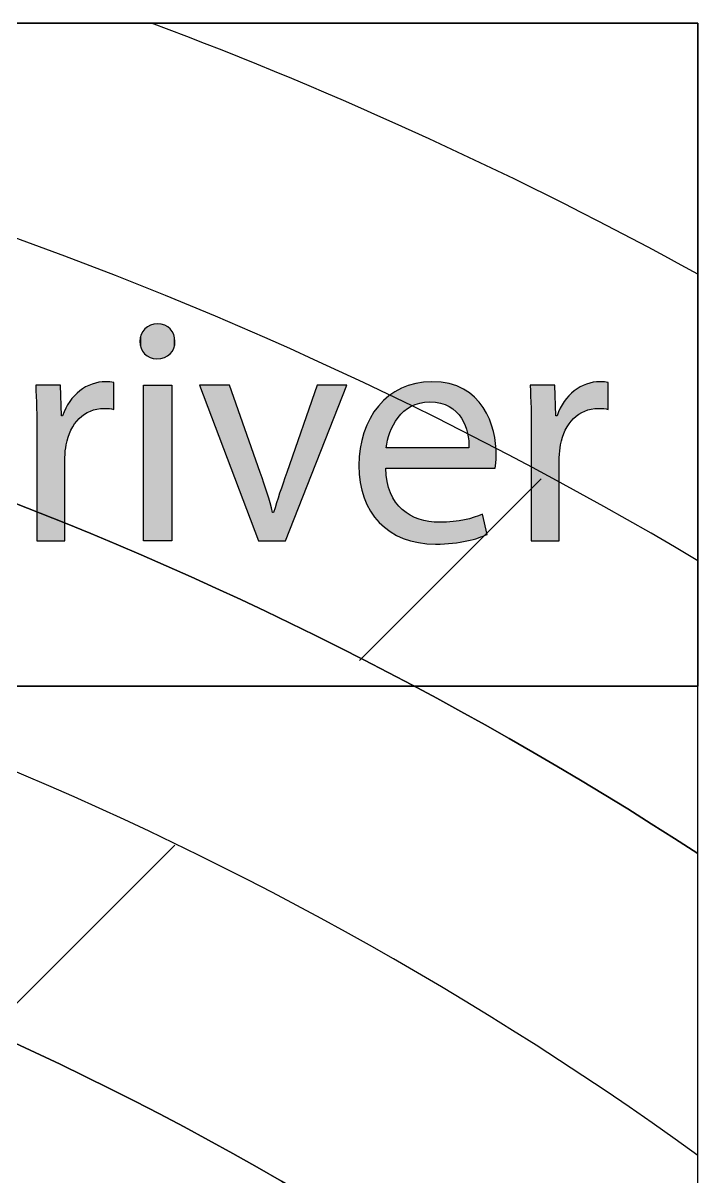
# Model space of a CAD drawing. Extents: x -10 to 112, y 72 to 347.
# Drawn here: x 103.42 to 111.56, y 186.1 to 200.02 of the extents above; entities that cross this region are included whole.
import ezdxf

# ---------------------------------------------------------------- set-up
doc = ezdxf.new("R2010")
doc.units = 0
for name, color, linetype in [('LAYER_6', 7, 'CONTINUOUS'), ('LAYER_7', 7, 'CONTINUOUS'), ('OUTLINES', 7, 'CONTINUOUS')]:
    doc.layers.add(name, color=color, linetype=linetype)

# ---------------------------------------------------------------- blocks, each defined once
blk = doc.blocks.new('*X83')
at = {"layer": 'OUTLINES', "color": 7}
blk.add_line((102.995, 187.848), (105.253, 190.106), dxfattribs=at)
blk = doc.blocks.new('*X84')
at = {"layer": 'OUTLINES', "color": 7}
blk.add_line((107.479, 192.332), (109.674, 194.527), dxfattribs=at)
blk = doc.blocks.new('BLOCK_3')
at = {"layer": 'OUTLINES'}
for points, knots in [([(111.563, 193.537), (111.563, 193.537), (111.563, 190.003), (111.563, 190.003), (99.593, 197.81), (84.614, 199.422), (71.261, 194.338), (71.261, 194.338), (71.261, 197.534), (71.261, 197.534), (74.902, 198.822), (78.567, 199.641), (82.409, 200.025), (82.409, 200.025), (91.895, 200.025), (91.895, 200.025), (98.845, 199.33), (105.562, 197.115), (111.563, 193.537)], [0, 0, 0, 0, 1, 1, 1, 2, 2, 2, 3, 3, 3, 4, 4, 4, 5, 5, 5, 6, 6, 6, 6]), ([(111.563, 186.362), (111.563, 186.362), (111.563, 182.584), (111.563, 182.584), (100.206, 191.823), (84.607, 193.858), (71.261, 187.844), (71.261, 187.844), (71.261, 191.11), (71.261, 191.11), (84.61, 196.617), (99.857, 194.822), (111.563, 186.362)], [0, 0, 0, 0, 1, 1, 1, 2, 2, 2, 3, 3, 3, 4, 4, 4, 4]), ([(111.563, 178.897), (111.563, 178.897), (111.563, 175.898), (111.563, 175.898), (111.058, 175.898), (110.55, 175.898), (110.045, 175.898), (99.709, 186.052), (83.922, 188.182), (71.261, 181.134), (71.261, 181.134), (71.261, 184.524), (71.261, 184.524), (84.469, 191.096), (100.362, 188.86), (111.241, 178.897), (111.347, 178.897), (111.457, 178.897), (111.563, 178.897)], [0, 0, 0, 0, 1, 1, 1, 2, 2, 2, 3, 3, 3, 4, 4, 4, 5, 5, 5, 6, 6, 6, 6])]:
    blk.add_open_spline(points, degree=3, knots=knots, dxfattribs=at)
at = {"layer": 'OUTLINES', "color": 7}
for name in ['*X84', '*X83']:
    blk.add_blockref(name, (0, 0), dxfattribs=at)
blk = doc.blocks.new('BLOCK_4')
at = {"layer": 'OUTLINES', "color": 7}
blk.add_lwpolyline([(111.563, 171.27), (111.563, 175.898), (111.563, 178.897), (111.563, 182.584), (111.563, 186.362), (111.563, 190.003), (111.563, 193.537), (111.563, 196.995), (111.563, 200.025), (104.973, 200.025), (91.895, 200.025), (82.409, 200.025), (71.261, 200.025), (71.261, 197.534), (71.261, 194.338), (71.261, 191.11), (71.261, 187.844), (71.261, 184.524), (71.261, 181.134), (71.261, 177.645), (71.261, 174.008)], dxfattribs=at)
for points in [[(111.563, 193.537), (105.562, 197.115), (98.845, 199.33), (91.895, 200.025)], [(111.563, 196.995), (109.432, 198.166), (107.248, 199.168), (104.973, 200.025)], [(111.563, 190.003), (99.593, 197.81), (84.614, 199.422), (71.261, 194.338)], [(111.563, 186.362), (99.857, 194.822), (84.61, 196.617), (71.261, 191.11)], [(111.563, 182.584), (100.206, 191.823), (84.607, 193.858), (71.261, 187.844)]]:
    blk.add_open_spline(points, degree=3, dxfattribs=at)
for points in [[(111.563, 178.897), (111.457, 178.897), (111.347, 178.897), (111.241, 178.897), (100.362, 188.86), (84.469, 191.096), (71.261, 184.524)], [(111.563, 175.898), (111.058, 175.898), (110.55, 175.898), (110.045, 175.898), (99.709, 186.052), (83.922, 188.182), (71.261, 181.134)]]:
    blk.add_open_spline(points, degree=3, knots=[0, 0, 0, 0, 1, 1, 1, 2, 2, 2, 2], dxfattribs=at)
blk = doc.blocks.new('BLOCK_2')
at = {"layer": 'OUTLINES'}
for name in ['BLOCK_3', 'BLOCK_4']:
    blk.add_blockref(name, (0, 0), dxfattribs=at)
blk = doc.blocks.new('*U119')
at = {"layer": 'LAYER_7', "color": 7, "extrusion": (0, 0, -1)}
for points in [[(-103.586, 195.38), (-103.574, 195.655), (-103.586, 195.655)], [(-103.589, 195.069), (-103.586, 195.655), (-103.589, 195.655)], [(-103.589, 193.777), (-103.589, 195.655), (-103.872, 193.777)], [(-103.872, 193.777), (-103.589, 195.655), (-103.872, 195.655)], [(-103.872, 193.777), (-103.872, 195.655), (-103.884, 193.777)], [(-103.884, 193.777), (-103.872, 195.655), (-103.884, 195.287)], [(-104.162, 195.305), (-104.162, 195.624), (-104.177, 195.313)], [(-104.177, 195.313), (-104.177, 195.634), (-104.234, 195.344)], [(-104.234, 195.344), (-104.234, 195.66), (-104.254, 195.35)], [(-104.254, 195.35), (-104.254, 195.669), (-104.313, 195.368)], [(-104.313, 195.368), (-104.313, 195.685), (-104.335, 195.37)], [(-104.335, 195.37), (-104.335, 195.691), (-104.4, 195.376)], [(-104.517, 195.364), (-104.419, 195.698), (-104.517, 195.686)], [(-104.041, 195.184), (-104.041, 195.528), (-104.044, 195.189)], [(-104.044, 195.189), (-104.044, 195.53), (-104.098, 195.253)], [(-104.098, 195.253), (-104.098, 195.58), (-104.106, 195.259)], [(-104.106, 195.259), (-104.106, 195.587), (-104.162, 195.305)], [(-103.927, 194.778), (-103.927, 195.352), (-103.937, 194.884)], [(-103.937, 194.884), (-103.937, 195.377), (-103.942, 194.937)], [(-103.942, 194.937), (-103.942, 195.386), (-103.965, 195.03)], [(-103.965, 195.03), (-103.965, 195.425), (-103.985, 195.077)], [(-103.985, 195.077), (-103.985, 195.457), (-103.999, 195.114)], [(-103.999, 195.114), (-103.999, 195.476), (-104.041, 195.184)], [(-103.884, 193.777), (-103.884, 195.287), (-103.899, 193.777)], [(-103.899, 193.777), (-103.884, 195.287), (-103.899, 195.287)], [(-103.899, 193.777), (-103.899, 195.287), (-103.927, 193.777)]]:
    blk.add_solid(points, dxfattribs=at)
at = {"layer": 'LAYER_7', "color": 7}
for points in [[(103.586, 195.38), (103.586, 195.655), (103.589, 195.069)], [(104.162, 195.305), (104.106, 195.587), (104.162, 195.624)], [(104.177, 195.313), (104.162, 195.624), (104.177, 195.634)], [(104.234, 195.344), (104.177, 195.634), (104.234, 195.66)], [(104.254, 195.35), (104.234, 195.66), (104.254, 195.669)], [(104.313, 195.368), (104.254, 195.669), (104.313, 195.685)], [(104.335, 195.37), (104.313, 195.685), (104.335, 195.691)], [(104.4, 195.376), (104.335, 195.691), (104.4, 195.696)], [(104.419, 195.374), (104.4, 195.696), (104.419, 195.698)], [(104.4, 195.376), (104.4, 195.696), (104.419, 195.374)], [(104.419, 195.374), (104.419, 195.698), (104.517, 195.364)], [(104.041, 195.184), (103.999, 195.476), (104.041, 195.528)], [(104.044, 195.189), (104.041, 195.528), (104.044, 195.53)], [(104.098, 195.253), (104.044, 195.53), (104.098, 195.58)], [(104.106, 195.259), (104.098, 195.58), (104.106, 195.587)], [(103.927, 193.777), (103.899, 195.287), (103.927, 195.352)], [(103.937, 194.884), (103.927, 195.352), (103.937, 195.377)], [(103.942, 194.937), (103.937, 195.377), (103.942, 195.386)], [(103.965, 195.03), (103.942, 195.386), (103.965, 195.425)], [(103.985, 195.077), (103.965, 195.425), (103.985, 195.457)], [(103.999, 195.114), (103.985, 195.457), (103.999, 195.476)]]:
    blk.add_solid(points, dxfattribs=at)
blk = doc.blocks.new('*U120')
at = {"layer": 'LAYER_7', "color": 7}
for points in [[(104.876, 196.05), (104.874, 196.315), (104.876, 196.318)], [(104.878, 196.047), (104.876, 196.318), (104.878, 196.32)], [(104.876, 196.05), (104.876, 196.318), (104.878, 196.047)], [(104.889, 196.035), (104.878, 196.32), (104.889, 196.332)], [(104.878, 196.047), (104.878, 196.32), (104.889, 196.035)], [(104.891, 196.033), (104.889, 196.332), (104.891, 196.335)], [(104.889, 196.035), (104.889, 196.332), (104.891, 196.033)], [(104.903, 196.021), (104.891, 196.335), (104.903, 196.346)], [(104.891, 196.033), (104.891, 196.335), (104.903, 196.021)], [(104.906, 196.019), (104.903, 196.346), (104.906, 196.349)], [(104.903, 196.021), (104.903, 196.346), (104.906, 196.019)], [(104.919, 196.009), (104.906, 196.349), (104.919, 196.358)], [(104.906, 196.019), (104.906, 196.349), (104.919, 196.009)], [(104.922, 196.007), (104.919, 196.358), (104.922, 196.361)], [(104.919, 196.009), (104.919, 196.358), (104.922, 196.007)], [(104.936, 195.999), (104.922, 196.361), (104.936, 196.369)], [(104.922, 196.007), (104.922, 196.361), (104.936, 195.999)], [(104.94, 195.997), (104.936, 196.369), (104.94, 196.372)], [(104.936, 195.999), (104.936, 196.369), (104.94, 195.997)], [(104.954, 195.99), (104.94, 196.372), (104.954, 196.378)], [(104.94, 195.997), (104.94, 196.372), (104.954, 195.99)], [(104.958, 195.988), (104.954, 196.378), (104.958, 196.38)], [(104.954, 195.99), (104.954, 196.378), (104.958, 195.988)], [(104.973, 195.983), (104.958, 196.38), (104.973, 196.385)], [(104.958, 195.988), (104.958, 196.38), (104.973, 195.983)], [(104.978, 195.982), (104.973, 196.385), (104.978, 196.387)], [(104.973, 195.983), (104.973, 196.385), (104.978, 195.982)], [(104.993, 195.978), (104.978, 196.387), (104.993, 196.391)], [(104.978, 195.982), (104.978, 196.387), (104.993, 195.978)], [(104.999, 195.977), (104.993, 196.391), (104.999, 196.393)], [(104.993, 195.978), (104.993, 196.391), (104.999, 195.977)], [(105.014, 195.975), (104.999, 196.393), (105.014, 196.395)], [(104.999, 195.977), (104.999, 196.393), (105.014, 195.975)], [(105.021, 195.974), (105.014, 196.395), (105.021, 196.396)], [(105.014, 195.975), (105.014, 196.395), (105.021, 195.974)], [(105.021, 195.974), (105.021, 196.396), (105.036, 195.974)], [(105.036, 195.974), (105.021, 196.396), (105.036, 196.396)], [(105.044, 195.974), (105.036, 196.396), (105.044, 196.397)], [(104.832, 196.162), (104.831, 196.183), (104.832, 196.205)], [(104.835, 196.141), (104.832, 196.205), (104.835, 196.226)], [(104.832, 196.162), (104.832, 196.205), (104.832, 196.161)], [(104.832, 196.161), (104.832, 196.205), (104.832, 196.205)], [(104.832, 196.161), (104.832, 196.205), (104.835, 196.141)], [(104.839, 196.121), (104.835, 196.227), (104.839, 196.246)], [(104.835, 196.14), (104.835, 196.226), (104.835, 196.227)], [(104.835, 196.14), (104.835, 196.227), (104.839, 196.121)], [(104.835, 196.141), (104.835, 196.226), (104.835, 196.14)], [(104.84, 196.12), (104.839, 196.246), (104.84, 196.248)], [(104.839, 196.121), (104.839, 196.246), (104.84, 196.12)], [(104.846, 196.101), (104.84, 196.248), (104.846, 196.265)], [(104.84, 196.12), (104.84, 196.248), (104.846, 196.101)], [(104.847, 196.1), (104.846, 196.265), (104.847, 196.267)], [(104.846, 196.101), (104.846, 196.265), (104.847, 196.1)], [(104.854, 196.083), (104.847, 196.267), (104.854, 196.284)], [(104.847, 196.1), (104.847, 196.267), (104.854, 196.083)], [(104.855, 196.081), (104.854, 196.284), (104.855, 196.286)], [(104.854, 196.083), (104.854, 196.284), (104.855, 196.081)], [(104.864, 196.066), (104.855, 196.286), (104.864, 196.301)], [(104.855, 196.081), (104.855, 196.286), (104.864, 196.066)], [(104.866, 196.064), (104.864, 196.301), (104.866, 196.304)], [(104.864, 196.066), (104.864, 196.301), (104.866, 196.064)], [(104.874, 196.053), (104.866, 196.304), (104.874, 196.315)], [(104.866, 196.064), (104.866, 196.304), (104.874, 196.053)], [(104.874, 196.053), (104.874, 196.315), (104.876, 196.05)]]:
    blk.add_solid(points, dxfattribs=at)
at = {"layer": 'LAYER_7', "color": 7, "extrusion": (0, 0, -1)}
for points in [[(-105.036, 195.974), (-105.036, 196.396), (-105.044, 195.974)], [(-105.044, 195.974), (-105.044, 196.397), (-105.061, 195.975)], [(-105.061, 195.975), (-105.044, 196.397), (-105.061, 196.396)], [(-105.061, 195.975), (-105.061, 196.396), (-105.068, 195.976)], [(-105.068, 195.976), (-105.061, 196.396), (-105.068, 196.396)], [(-105.068, 195.976), (-105.068, 196.396), (-105.085, 195.978)], [(-105.085, 195.978), (-105.068, 196.396), (-105.085, 196.393)], [(-105.085, 195.978), (-105.085, 196.393), (-105.09, 195.979)], [(-105.09, 195.979), (-105.085, 196.393), (-105.09, 196.393)], [(-105.09, 195.979), (-105.09, 196.393), (-105.107, 195.983)], [(-105.107, 195.983), (-105.09, 196.393), (-105.107, 196.388)], [(-105.107, 195.983), (-105.107, 196.388), (-105.111, 195.984)], [(-105.111, 195.984), (-105.107, 196.388), (-105.111, 196.387)], [(-105.111, 195.984), (-105.111, 196.387), (-105.128, 195.99)], [(-105.128, 195.99), (-105.111, 196.387), (-105.128, 196.381)], [(-105.128, 195.99), (-105.128, 196.381), (-105.131, 195.991)], [(-105.131, 195.991), (-105.128, 196.381), (-105.131, 196.38)], [(-105.131, 195.991), (-105.131, 196.38), (-105.148, 195.999)], [(-105.148, 195.999), (-105.131, 196.38), (-105.148, 196.372)], [(-105.148, 195.999), (-105.148, 196.372), (-105.15, 196)], [(-105.15, 196), (-105.148, 196.372), (-105.15, 196.372)], [(-105.15, 196), (-105.15, 196.372), (-105.166, 196.009)], [(-105.166, 196.009), (-105.15, 196.372), (-105.166, 196.362)], [(-105.166, 196.009), (-105.166, 196.362), (-105.167, 196.01)], [(-105.167, 196.01), (-105.166, 196.362), (-105.167, 196.361)], [(-105.167, 196.01), (-105.167, 196.361), (-105.183, 196.021)], [(-105.183, 196.021), (-105.167, 196.361), (-105.183, 196.349)], [(-105.183, 196.021), (-105.183, 196.349), (-105.183, 196.021)], [(-105.183, 196.021), (-105.183, 196.349), (-105.183, 196.349)], [(-105.183, 196.021), (-105.183, 196.349), (-105.197, 196.034)], [(-105.197, 196.034), (-105.183, 196.349), (-105.197, 196.335)], [(-105.197, 196.034), (-105.197, 196.335), (-105.198, 196.035)], [(-105.198, 196.035), (-105.197, 196.335), (-105.198, 196.335)], [(-105.198, 196.035), (-105.198, 196.335), (-105.21, 196.049)], [(-105.21, 196.049), (-105.198, 196.335), (-105.21, 196.32)], [(-105.21, 196.049), (-105.21, 196.32), (-105.211, 196.05)], [(-105.211, 196.05), (-105.21, 196.32), (-105.211, 196.319)], [(-105.211, 196.05), (-105.211, 196.319), (-105.215, 196.055)], [(-105.215, 196.055), (-105.211, 196.319), (-105.215, 196.313)], [(-105.215, 196.055), (-105.215, 196.313), (-105.221, 196.064)], [(-105.221, 196.064), (-105.215, 196.313), (-105.221, 196.304)], [(-105.221, 196.064), (-105.221, 196.304), (-105.223, 196.066)], [(-105.223, 196.066), (-105.221, 196.304), (-105.223, 196.301)], [(-105.223, 196.066), (-105.223, 196.301), (-105.231, 196.081)], [(-105.231, 196.081), (-105.223, 196.301), (-105.231, 196.286)], [(-105.231, 196.081), (-105.231, 196.286), (-105.233, 196.083)], [(-105.233, 196.083), (-105.231, 196.286), (-105.233, 196.283)], [(-105.233, 196.083), (-105.233, 196.283), (-105.239, 196.098)], [(-105.239, 196.098), (-105.233, 196.283), (-105.239, 196.267)], [(-105.239, 196.098), (-105.239, 196.267), (-105.241, 196.101)], [(-105.241, 196.101), (-105.239, 196.267), (-105.241, 196.263)], [(-105.241, 196.101), (-105.241, 196.263), (-105.246, 196.116)], [(-105.246, 196.116), (-105.241, 196.263), (-105.246, 196.248)], [(-105.246, 196.116), (-105.246, 196.248), (-105.247, 196.121)], [(-105.247, 196.121), (-105.246, 196.248), (-105.247, 196.242)], [(-105.247, 196.121), (-105.247, 196.242), (-105.25, 196.136)], [(-105.25, 196.136), (-105.247, 196.242), (-105.25, 196.227)], [(-105.25, 196.136), (-105.25, 196.227), (-105.251, 196.141)], [(-105.251, 196.141), (-105.25, 196.227), (-105.251, 196.219)], [(-105.251, 196.141), (-105.251, 196.219), (-105.253, 196.156)], [(-105.253, 196.156), (-105.251, 196.219), (-105.253, 196.205)], [(-105.253, 196.156), (-105.253, 196.205), (-105.254, 196.162)], [(-105.254, 196.162), (-105.253, 196.205), (-105.254, 196.191)], [(-105.254, 196.162), (-105.254, 196.191), (-105.254, 196.183)], [(-104.874, 193.777), (-104.874, 195.655), (-104.876, 193.777)], [(-104.876, 193.777), (-104.874, 195.655), (-104.876, 195.655)], [(-104.876, 193.777), (-104.876, 195.655), (-104.878, 193.777)], [(-104.878, 193.777), (-104.876, 195.655), (-104.878, 195.655)], [(-104.878, 193.777), (-104.878, 195.655), (-104.889, 193.777)], [(-104.889, 193.777), (-104.878, 195.655), (-104.889, 195.655)], [(-104.889, 193.777), (-104.889, 195.655), (-104.891, 193.777)], [(-104.891, 193.777), (-104.889, 195.655), (-104.891, 195.655)], [(-104.891, 193.777), (-104.891, 195.655), (-104.903, 193.777)], [(-104.903, 193.777), (-104.891, 195.655), (-104.903, 195.655)], [(-104.903, 193.777), (-104.903, 195.655), (-104.906, 193.777)], [(-104.906, 193.777), (-104.903, 195.655), (-104.906, 195.655)], [(-104.906, 193.777), (-104.906, 195.655), (-104.919, 193.777)], [(-104.919, 193.777), (-104.906, 195.655), (-104.919, 195.655)], [(-104.919, 193.777), (-104.919, 195.655), (-104.922, 193.777)], [(-104.922, 193.777), (-104.919, 195.655), (-104.922, 195.655)], [(-104.922, 193.777), (-104.922, 195.655), (-104.936, 193.777)], [(-104.936, 193.777), (-104.922, 195.655), (-104.936, 195.655)], [(-104.936, 193.777), (-104.936, 195.655), (-104.94, 193.777)], [(-104.94, 193.777), (-104.936, 195.655), (-104.94, 195.655)], [(-104.94, 193.777), (-104.94, 195.655), (-104.954, 193.777)], [(-104.954, 193.777), (-104.94, 195.655), (-104.954, 195.655)], [(-104.954, 193.777), (-104.954, 195.655), (-104.958, 193.777)], [(-104.958, 193.777), (-104.954, 195.655), (-104.958, 195.655)], [(-104.958, 193.777), (-104.958, 195.655), (-104.973, 193.777)], [(-104.973, 193.777), (-104.958, 195.655), (-104.973, 195.655)], [(-104.973, 193.777), (-104.973, 195.655), (-104.978, 193.777)], [(-104.978, 193.777), (-104.973, 195.655), (-104.978, 195.655)], [(-104.978, 193.777), (-104.978, 195.655), (-104.993, 193.777)], [(-104.993, 193.777), (-104.978, 195.655), (-104.993, 195.655)], [(-104.993, 193.777), (-104.993, 195.655), (-104.999, 193.777)], [(-104.999, 193.777), (-104.993, 195.655), (-104.999, 195.655)], [(-104.999, 193.777), (-104.999, 195.655), (-105.014, 193.777)], [(-105.014, 193.777), (-104.999, 195.655), (-105.014, 195.655)], [(-105.014, 193.777), (-105.014, 195.655), (-105.021, 193.777)], [(-105.021, 193.777), (-105.014, 195.655), (-105.021, 195.655)], [(-105.021, 193.777), (-105.021, 195.655), (-105.036, 193.777)], [(-105.036, 193.777), (-105.021, 195.655), (-105.036, 195.655)], [(-105.036, 193.777), (-105.036, 195.655), (-105.044, 193.777)], [(-105.044, 193.777), (-105.036, 195.655), (-105.044, 195.655)], [(-105.044, 193.777), (-105.044, 195.655), (-105.061, 193.777)], [(-105.061, 193.777), (-105.044, 195.655), (-105.061, 195.655)], [(-105.061, 193.777), (-105.061, 195.655), (-105.068, 193.777)], [(-105.068, 193.777), (-105.061, 195.655), (-105.068, 195.655)], [(-105.068, 193.777), (-105.068, 195.655), (-105.085, 193.777)], [(-105.085, 193.777), (-105.068, 195.655), (-105.085, 195.655)], [(-105.085, 193.777), (-105.085, 195.655), (-105.09, 193.777)], [(-105.09, 193.777), (-105.085, 195.655), (-105.09, 195.655)], [(-105.09, 193.777), (-105.09, 195.655), (-105.107, 193.777)], [(-105.107, 193.777), (-105.09, 195.655), (-105.107, 195.655)], [(-105.107, 193.777), (-105.107, 195.655), (-105.111, 193.777)], [(-105.111, 193.777), (-105.107, 195.655), (-105.111, 195.655)], [(-105.111, 193.777), (-105.111, 195.655), (-105.128, 193.777)], [(-105.128, 193.777), (-105.111, 195.655), (-105.128, 195.655)], [(-105.128, 193.777), (-105.128, 195.655), (-105.131, 193.777)], [(-105.131, 193.777), (-105.128, 195.655), (-105.131, 195.655)], [(-105.131, 193.777), (-105.131, 195.655), (-105.148, 193.777)], [(-105.148, 193.777), (-105.131, 195.655), (-105.148, 195.655)], [(-105.148, 193.777), (-105.148, 195.655), (-105.15, 193.777)], [(-105.15, 193.777), (-105.148, 195.655), (-105.15, 195.655)], [(-105.15, 193.777), (-105.15, 195.655), (-105.166, 193.777)], [(-105.166, 193.777), (-105.15, 195.655), (-105.166, 195.655)], [(-105.166, 193.777), (-105.166, 195.655), (-105.167, 193.777)], [(-105.167, 193.777), (-105.166, 195.655), (-105.167, 195.655)], [(-105.167, 193.777), (-105.167, 195.655), (-105.183, 193.777)], [(-105.183, 193.777), (-105.167, 195.655), (-105.183, 195.655)], [(-105.183, 193.777), (-105.183, 195.655), (-105.183, 193.777)], [(-105.183, 193.777), (-105.183, 195.655), (-105.183, 195.655)], [(-105.183, 193.777), (-105.183, 195.655), (-105.197, 193.777)], [(-105.197, 193.777), (-105.183, 195.655), (-105.197, 195.655)], [(-105.197, 193.777), (-105.197, 195.655), (-105.198, 193.777)], [(-105.198, 193.777), (-105.197, 195.655), (-105.198, 195.655)], [(-105.198, 193.777), (-105.198, 195.655), (-105.21, 193.777)], [(-105.21, 193.777), (-105.198, 195.655), (-105.21, 195.655)], [(-105.21, 193.777), (-105.21, 195.655), (-105.211, 193.777)], [(-105.211, 193.777), (-105.21, 195.655), (-105.211, 195.655)], [(-105.211, 193.777), (-105.211, 195.655), (-105.215, 193.777)], [(-105.215, 193.777), (-105.211, 195.655), (-105.215, 195.655)]]:
    blk.add_solid(points, dxfattribs=at)
blk = doc.blocks.new('*U121')
at = {"layer": 'LAYER_7', "color": 7, "extrusion": (0, 0, -1)}
for points in [[(-105.913, 194.696), (-105.549, 195.655), (-105.913, 195.655)], [(-106.263, 193.777), (-105.913, 195.655), (-106.263, 194.655)], [(-106.969, 194.746), (-106.604, 194.6), (-106.969, 195.655)], [(-106.969, 194.746), (-106.969, 195.655), (-107.326, 195.655)], [(-106.263, 193.777), (-106.263, 194.655), (-106.282, 193.777)], [(-106.282, 193.777), (-106.263, 194.655), (-106.282, 194.6)], [(-106.282, 193.777), (-106.282, 194.6), (-106.367, 193.777)], [(-106.367, 193.777), (-106.282, 194.6), (-106.367, 194.353)], [(-106.589, 193.777), (-106.589, 194.556), (-106.604, 193.816)], [(-106.367, 193.777), (-106.367, 194.353), (-106.433, 193.777)], [(-106.433, 193.777), (-106.367, 194.353), (-106.433, 194.119)], [(-106.517, 193.777), (-106.517, 194.353), (-106.589, 193.777)], [(-106.433, 193.777), (-106.433, 194.119), (-106.445, 193.777)], [(-106.445, 193.777), (-106.433, 194.119), (-106.445, 194.119)], [(-106.445, 193.777), (-106.445, 194.119), (-106.517, 193.777)]]:
    blk.add_solid(points, dxfattribs=at)
at = {"layer": 'LAYER_7', "color": 7}
for points in [[(105.913, 194.696), (105.913, 195.655), (106.263, 193.777)], [(106.604, 193.816), (106.604, 194.6), (106.969, 194.746)], [(106.589, 193.777), (106.517, 194.353), (106.589, 194.556)], [(106.604, 193.816), (106.589, 194.556), (106.604, 194.6)], [(106.517, 193.777), (106.445, 194.119), (106.517, 194.353)]]:
    blk.add_solid(points, dxfattribs=at)
blk = doc.blocks.new('*U122')
at = {"layer": 'LAYER_7', "color": 7}
for points in [[(107.996, 195.321), (107.986, 195.62), (107.996, 195.624)], [(108.009, 195.333), (107.996, 195.624), (108.009, 195.629)], [(108.017, 195.34), (108.009, 195.629), (108.017, 195.632)], [(108.058, 195.373), (108.017, 195.632), (108.058, 195.648)], [(108.07, 195.38), (108.058, 195.648), (108.07, 195.653)], [(108.092, 195.393), (108.07, 195.653), (108.092, 195.659)], [(108.097, 195.396), (108.092, 195.659), (108.097, 195.661)], [(108.103, 195.4), (108.097, 195.661), (108.103, 195.662)], [(108.153, 195.423), (108.103, 195.662), (108.153, 195.676)], [(108.159, 195.425), (108.153, 195.676), (108.159, 195.678)], [(108.191, 195.435), (108.159, 195.678), (108.191, 195.683)], [(108.2, 195.437), (108.191, 195.683), (108.2, 195.684)], [(108.207, 195.439), (108.2, 195.684), (108.207, 195.685)], [(108.254, 195.448), (108.207, 195.685), (108.254, 195.693)], [(108.265, 195.45), (108.254, 195.693), (108.265, 195.694)], [(108.291, 195.451), (108.265, 195.694), (108.291, 195.695)], [(108.318, 195.453), (108.291, 195.695), (108.318, 195.696)], [(108.327, 195.454), (108.318, 195.696), (108.327, 195.697)], [(108.354, 195.452), (108.327, 195.697), (108.354, 195.698)], [(108.327, 195.454), (108.327, 195.697), (108.354, 195.452)], [(108.354, 195.452), (108.354, 195.698), (108.396, 195.45)], [(108.396, 195.45), (108.396, 195.696), (108.397, 195.449)], [(108.397, 195.449), (108.397, 195.696), (108.444, 195.441)], [(108.444, 195.441), (108.444, 195.693), (108.458, 195.439)], [(108.458, 195.439), (108.458, 195.692), (108.464, 195.437)], [(108.464, 195.437), (108.464, 195.692), (108.514, 195.421)], [(108.514, 195.421), (108.514, 195.683), (108.564, 195.397)], [(108.564, 195.397), (108.564, 195.674), (108.564, 195.397)], [(108.564, 195.397), (108.564, 195.674), (108.604, 195.371)], [(108.604, 195.371), (108.604, 195.662), (108.608, 195.369)], [(108.608, 195.369), (108.608, 195.66), (108.61, 195.367)], [(108.61, 195.367), (108.61, 195.66), (108.647, 195.335)], [(108.647, 195.335), (108.647, 195.648), (108.654, 195.328)], [(108.654, 195.328), (108.654, 195.646), (108.681, 195.298)], [(108.681, 195.298), (108.681, 195.634), (108.71, 195.258)], [(108.71, 195.258), (108.71, 195.62), (108.734, 195.215)], [(107.799, 193.927), (107.781, 195.48), (107.799, 195.496)], [(107.803, 194.654), (107.799, 195.496), (107.803, 195.499)], [(107.815, 194.967), (107.803, 195.499), (107.815, 195.51)], [(107.819, 194.99), (107.815, 195.51), (107.819, 195.513)], [(107.835, 195.043), (107.819, 195.513), (107.835, 195.527)], [(107.848, 195.085), (107.835, 195.527), (107.848, 195.536)], [(107.851, 195.091), (107.848, 195.536), (107.851, 195.538)], [(107.855, 195.101), (107.851, 195.538), (107.855, 195.541)], [(107.89, 195.178), (107.855, 195.541), (107.89, 195.565)], [(107.908, 195.208), (107.89, 195.565), (107.908, 195.577)], [(107.916, 195.223), (107.908, 195.577), (107.916, 195.582)], [(107.917, 195.223), (107.916, 195.582), (107.917, 195.582)], [(107.927, 195.238), (107.917, 195.582), (107.927, 195.588)], [(107.946, 195.265), (107.927, 195.588), (107.946, 195.598)], [(107.979, 195.304), (107.946, 195.598), (107.979, 195.616)], [(107.986, 195.311), (107.979, 195.616), (107.986, 195.62)], [(108.734, 195.215), (108.734, 195.609), (108.734, 195.213)], [(108.734, 195.213), (108.734, 195.608), (108.747, 195.184)], [(108.747, 195.184), (108.747, 195.6), (108.754, 195.17)], [(108.754, 195.17), (108.754, 195.596), (108.777, 195.096)], [(108.777, 195.096), (108.777, 195.581), (108.782, 195.077)], [(108.782, 195.077), (108.782, 195.578), (108.797, 194.985)], [(108.797, 194.985), (108.797, 195.568), (108.801, 194.899)], [(107.662, 194.065), (107.655, 195.332), (107.662, 195.342)], [(107.709, 194.01), (107.662, 195.342), (107.709, 195.404)], [(107.662, 194.065), (107.662, 195.342), (107.709, 194.01)], [(107.718, 193.999), (107.709, 195.404), (107.718, 195.415)], [(107.709, 194.01), (107.709, 195.404), (107.718, 193.999)], [(107.769, 193.952), (107.718, 195.415), (107.769, 195.469)], [(107.718, 193.999), (107.718, 195.415), (107.769, 193.952)], [(107.781, 193.94), (107.769, 195.469), (107.781, 195.48)], [(107.769, 193.952), (107.769, 195.469), (107.781, 193.94)], [(107.781, 193.94), (107.781, 195.48), (107.799, 193.927)], [(107.608, 194.146), (107.571, 195.179), (107.608, 195.255)], [(107.613, 194.137), (107.608, 195.255), (107.613, 195.263)], [(107.608, 194.146), (107.608, 195.255), (107.613, 194.137)], [(107.655, 194.075), (107.613, 195.263), (107.655, 195.332)], [(107.613, 194.137), (107.613, 195.263), (107.655, 194.075)], [(107.655, 194.075), (107.655, 195.332), (107.662, 194.065)], [(107.534, 194.306), (107.509, 194.994), (107.534, 195.082)], [(107.536, 194.298), (107.534, 195.082), (107.536, 195.089)], [(107.534, 194.306), (107.534, 195.082), (107.536, 194.298)], [(107.567, 194.223), (107.536, 195.089), (107.567, 195.171)], [(107.536, 194.298), (107.536, 195.089), (107.567, 194.223)], [(107.571, 194.214), (107.567, 195.171), (107.571, 195.179)], [(107.567, 194.223), (107.567, 195.171), (107.571, 194.214)], [(107.571, 194.214), (107.571, 195.179), (107.608, 194.146)], [(107.508, 194.393), (107.489, 194.894), (107.508, 194.989)], [(107.509, 194.387), (107.508, 194.989), (107.509, 194.994)], [(107.508, 194.393), (107.508, 194.989), (107.509, 194.387)], [(107.509, 194.387), (107.509, 194.994), (107.534, 194.306)], [(107.477, 194.585), (107.473, 194.685), (107.477, 194.79)], [(107.489, 194.486), (107.477, 194.791), (107.489, 194.891)], [(107.477, 194.581), (107.477, 194.79), (107.477, 194.791)], [(107.477, 194.581), (107.477, 194.791), (107.489, 194.486)], [(107.477, 194.585), (107.477, 194.79), (107.477, 194.581)], [(107.489, 194.482), (107.489, 194.891), (107.489, 194.894)], [(107.489, 194.482), (107.489, 194.894), (107.508, 194.393)], [(107.489, 194.486), (107.489, 194.891), (107.489, 194.482)], [(107.799, 193.927), (107.799, 194.654), (107.803, 193.924)], [(107.803, 193.924), (107.803, 194.616), (107.815, 193.915)], [(107.815, 193.915), (107.815, 194.493), (107.819, 193.912)], [(107.819, 193.912), (107.819, 194.48), (107.835, 193.9)], [(107.835, 193.9), (107.835, 194.426), (107.848, 193.89)], [(107.848, 193.89), (107.848, 194.382), (107.851, 193.888)], [(107.851, 193.888), (107.851, 194.373), (107.855, 193.886)], [(107.855, 193.886), (107.855, 194.357), (107.89, 193.865)], [(107.89, 193.865), (107.89, 194.294), (107.908, 193.855)], [(107.908, 193.855), (107.908, 194.261), (107.916, 193.85)], [(107.916, 193.85), (107.916, 194.246), (107.917, 193.85)], [(107.917, 193.85), (107.917, 194.245), (107.927, 193.844)], [(107.927, 193.844), (107.927, 194.234), (107.946, 193.835)], [(107.946, 193.835), (107.946, 194.212), (107.979, 193.82)], [(107.979, 193.82), (107.979, 194.174), (107.986, 193.817)], [(107.986, 193.817), (107.986, 194.167), (107.996, 193.812)], [(107.996, 193.812), (107.996, 194.155), (108.009, 193.806)], [(108.009, 193.806), (108.009, 194.146), (108.017, 193.804)], [(108.017, 193.804), (108.017, 194.14), (108.058, 193.79)], [(108.058, 193.79), (108.058, 194.111), (108.07, 193.786)], [(108.07, 193.786), (108.07, 194.102), (108.092, 193.779)], [(108.964, 193.832), (108.925, 194.084), (108.964, 194.099)], [(108.092, 193.779), (108.092, 194.087), (108.097, 193.777)], [(108.097, 193.777), (108.097, 194.084), (108.103, 193.776)], [(108.103, 193.776), (108.103, 194.081), (108.153, 193.764)], [(108.153, 193.764), (108.153, 194.06), (108.159, 193.763)], [(108.159, 193.763), (108.159, 194.057), (108.191, 193.756)], [(108.191, 193.756), (108.191, 194.043), (108.2, 193.755)], [(108.2, 193.755), (108.2, 194.039), (108.207, 193.754)], [(108.207, 193.754), (108.207, 194.037), (108.254, 193.747)], [(108.254, 193.747), (108.254, 194.026), (108.265, 193.746)], [(108.265, 193.746), (108.265, 194.024), (108.291, 193.743)], [(108.291, 193.743), (108.291, 194.017), (108.318, 193.742)], [(108.318, 193.742), (108.318, 194.011), (108.327, 193.741)], [(108.327, 193.741), (108.327, 194.011), (108.354, 193.74)], [(108.354, 193.74), (108.354, 194.009), (108.396, 193.738)], [(108.396, 193.738), (108.396, 194.006), (108.397, 193.738)], [(108.458, 193.741), (108.444, 194.002), (108.458, 194.003)], [(108.464, 193.742), (108.458, 194.003), (108.464, 194.003)], [(108.514, 193.744), (108.464, 194.003), (108.514, 194.005)], [(108.564, 193.747), (108.514, 194.005), (108.564, 194.008)], [(108.604, 193.749), (108.564, 194.008), (108.604, 194.009)], [(108.564, 193.747), (108.564, 194.008), (108.564, 194.008)], [(108.608, 193.749), (108.604, 194.009), (108.608, 194.01)], [(108.61, 193.75), (108.608, 194.01), (108.61, 194.01)], [(108.647, 193.756), (108.61, 194.01), (108.647, 194.015)], [(108.654, 193.757), (108.647, 194.015), (108.654, 194.016)], [(108.681, 193.761), (108.654, 194.016), (108.681, 194.02)], [(108.71, 193.765), (108.681, 194.02), (108.71, 194.025)], [(108.734, 193.769), (108.71, 194.025), (108.734, 194.028)], [(108.747, 193.771), (108.734, 194.028), (108.747, 194.03)], [(108.734, 193.769), (108.734, 194.028), (108.734, 194.028)], [(108.754, 193.772), (108.747, 194.03), (108.754, 194.032)], [(108.777, 193.776), (108.754, 194.032), (108.777, 194.038)], [(108.782, 193.778), (108.777, 194.038), (108.782, 194.04)], [(108.797, 193.782), (108.782, 194.04), (108.797, 194.044)], [(108.801, 193.783), (108.797, 194.044), (108.801, 194.044)], [(108.806, 193.784), (108.801, 194.044), (108.806, 194.046)], [(108.863, 193.799), (108.806, 194.046), (108.863, 194.061)], [(108.87, 193.801), (108.863, 194.061), (108.87, 194.064)], [(108.916, 193.814), (108.87, 194.064), (108.916, 194.081)], [(108.925, 193.817), (108.916, 194.081), (108.925, 194.084)]]:
    blk.add_solid(points, dxfattribs=at)
at = {"layer": 'LAYER_7', "color": 7, "extrusion": (0, 0, -1)}
for points in [[(-107.996, 195.321), (-107.996, 195.624), (-108.009, 195.333)], [(-108.009, 195.333), (-108.009, 195.629), (-108.017, 195.34)], [(-108.017, 195.34), (-108.017, 195.632), (-108.058, 195.373)], [(-108.058, 195.373), (-108.058, 195.648), (-108.07, 195.38)], [(-108.07, 195.38), (-108.07, 195.653), (-108.092, 195.393)], [(-108.092, 195.393), (-108.092, 195.659), (-108.097, 195.396)], [(-108.097, 195.396), (-108.097, 195.661), (-108.103, 195.4)], [(-108.103, 195.4), (-108.103, 195.662), (-108.153, 195.423)], [(-108.153, 195.423), (-108.153, 195.676), (-108.159, 195.425)], [(-108.159, 195.425), (-108.159, 195.678), (-108.191, 195.435)], [(-108.191, 195.435), (-108.191, 195.683), (-108.2, 195.437)], [(-108.2, 195.437), (-108.2, 195.684), (-108.207, 195.439)], [(-108.207, 195.439), (-108.207, 195.685), (-108.254, 195.448)], [(-108.254, 195.448), (-108.254, 195.693), (-108.265, 195.45)], [(-108.265, 195.45), (-108.265, 195.694), (-108.291, 195.451)], [(-108.291, 195.451), (-108.291, 195.695), (-108.318, 195.453)], [(-108.318, 195.453), (-108.318, 195.696), (-108.327, 195.454)], [(-108.396, 195.45), (-108.354, 195.698), (-108.396, 195.696)], [(-108.397, 195.449), (-108.396, 195.696), (-108.397, 195.696)], [(-108.444, 195.441), (-108.397, 195.696), (-108.444, 195.693)], [(-108.458, 195.439), (-108.444, 195.693), (-108.458, 195.692)], [(-108.464, 195.437), (-108.458, 195.692), (-108.464, 195.692)], [(-108.514, 195.421), (-108.464, 195.692), (-108.514, 195.683)], [(-108.564, 195.397), (-108.514, 195.683), (-108.564, 195.674)], [(-108.564, 195.397), (-108.564, 195.674), (-108.564, 195.674)], [(-108.604, 195.371), (-108.564, 195.674), (-108.604, 195.662)], [(-108.608, 195.369), (-108.604, 195.662), (-108.608, 195.66)], [(-108.61, 195.367), (-108.608, 195.66), (-108.61, 195.66)], [(-108.647, 195.335), (-108.61, 195.66), (-108.647, 195.648)], [(-108.654, 195.328), (-108.647, 195.648), (-108.654, 195.646)], [(-108.681, 195.298), (-108.654, 195.646), (-108.681, 195.634)], [(-108.71, 195.258), (-108.681, 195.634), (-108.71, 195.62)], [(-108.734, 195.215), (-108.71, 195.62), (-108.734, 195.609)], [(-107.799, 194.654), (-107.799, 195.496), (-107.803, 194.654)], [(-107.803, 194.899), (-107.803, 195.499), (-107.815, 194.967)], [(-107.815, 194.967), (-107.815, 195.51), (-107.819, 194.99)], [(-107.819, 194.99), (-107.819, 195.513), (-107.835, 195.043)], [(-107.835, 195.043), (-107.835, 195.527), (-107.848, 195.085)], [(-107.848, 195.085), (-107.848, 195.536), (-107.851, 195.091)], [(-107.851, 195.091), (-107.851, 195.538), (-107.855, 195.101)], [(-107.855, 195.101), (-107.855, 195.541), (-107.89, 195.178)], [(-107.89, 195.178), (-107.89, 195.565), (-107.908, 195.208)], [(-107.908, 195.208), (-107.908, 195.577), (-107.916, 195.223)], [(-107.916, 195.223), (-107.916, 195.582), (-107.917, 195.223)], [(-107.917, 195.223), (-107.917, 195.582), (-107.927, 195.238)], [(-107.927, 195.238), (-107.927, 195.588), (-107.946, 195.265)], [(-107.946, 195.265), (-107.946, 195.598), (-107.979, 195.304)], [(-107.979, 195.304), (-107.979, 195.616), (-107.986, 195.311)], [(-107.986, 195.311), (-107.986, 195.62), (-107.996, 195.321)], [(-108.734, 195.213), (-108.734, 195.609), (-108.734, 195.608)], [(-108.747, 195.184), (-108.734, 195.608), (-108.747, 195.6)], [(-108.754, 195.17), (-108.747, 195.6), (-108.754, 195.596)], [(-108.777, 195.096), (-108.754, 195.596), (-108.777, 195.581)], [(-108.782, 195.077), (-108.777, 195.581), (-108.782, 195.578)], [(-108.797, 194.985), (-108.782, 195.578), (-108.797, 195.568)], [(-108.801, 194.899), (-108.797, 195.568), (-108.801, 195.566)], [(-108.801, 194.654), (-108.801, 195.566), (-108.806, 194.654)], [(-108.806, 194.654), (-108.801, 195.566), (-108.806, 195.562)], [(-108.806, 194.654), (-108.806, 195.562), (-108.863, 194.654)], [(-108.863, 194.654), (-108.806, 195.562), (-108.863, 195.515)], [(-108.863, 194.654), (-108.863, 195.515), (-108.87, 194.654)], [(-108.87, 194.654), (-108.863, 195.515), (-108.87, 195.509)], [(-108.87, 194.654), (-108.87, 195.509), (-108.916, 194.654)], [(-108.916, 194.654), (-108.87, 195.509), (-108.916, 195.46)], [(-108.916, 194.654), (-108.916, 195.46), (-108.925, 194.654)], [(-108.925, 194.654), (-108.916, 195.46), (-108.925, 195.45)], [(-108.925, 194.654), (-108.925, 195.45), (-108.964, 194.654)], [(-108.964, 194.654), (-108.925, 195.45), (-108.964, 195.397)], [(-108.964, 194.654), (-108.964, 195.397), (-108.973, 194.654)], [(-108.973, 194.654), (-108.964, 195.397), (-108.973, 195.385)], [(-108.973, 194.654), (-108.973, 195.385), (-109.022, 194.654)], [(-109.022, 194.654), (-108.973, 195.385), (-109.022, 195.292)], [(-109.022, 194.654), (-109.022, 195.292), (-109.047, 194.654)], [(-109.047, 194.654), (-109.022, 195.292), (-109.047, 195.245)], [(-109.047, 194.654), (-109.047, 195.245), (-109.096, 194.654)], [(-109.096, 194.654), (-109.047, 195.245), (-109.096, 195.097)], [(-109.096, 194.654), (-109.096, 195.097), (-109.119, 194.654)], [(-109.119, 194.654), (-109.096, 195.097), (-109.119, 194.97)], [(-109.119, 194.654), (-109.119, 194.97), (-109.122, 194.702)], [(-109.122, 194.702), (-109.119, 194.97), (-109.122, 194.95)], [(-109.122, 194.702), (-109.122, 194.95), (-109.131, 194.813)], [(-107.803, 194.654), (-107.803, 194.899), (-107.815, 194.654)], [(-107.815, 194.654), (-107.803, 194.899), (-107.815, 194.899)], [(-107.815, 194.654), (-107.815, 194.899), (-107.819, 194.654)], [(-107.819, 194.654), (-107.815, 194.899), (-107.819, 194.899)], [(-107.819, 194.654), (-107.819, 194.899), (-107.835, 194.654)], [(-107.835, 194.654), (-107.819, 194.899), (-107.835, 194.899)], [(-107.835, 194.654), (-107.835, 194.899), (-107.848, 194.654)], [(-107.848, 194.654), (-107.835, 194.899), (-107.848, 194.899)], [(-107.848, 194.654), (-107.848, 194.899), (-107.851, 194.654)], [(-107.851, 194.654), (-107.848, 194.899), (-107.851, 194.899)], [(-107.851, 194.654), (-107.851, 194.899), (-107.855, 194.654)], [(-107.855, 194.654), (-107.851, 194.899), (-107.855, 194.899)], [(-107.855, 194.654), (-107.855, 194.899), (-107.89, 194.654)], [(-107.89, 194.654), (-107.855, 194.899), (-107.89, 194.899)], [(-107.89, 194.654), (-107.89, 194.899), (-107.908, 194.654)], [(-107.908, 194.654), (-107.89, 194.899), (-107.908, 194.899)], [(-107.908, 194.654), (-107.908, 194.899), (-107.916, 194.654)], [(-107.916, 194.654), (-107.908, 194.899), (-107.916, 194.899)], [(-107.916, 194.654), (-107.916, 194.899), (-107.917, 194.654)], [(-107.917, 194.654), (-107.916, 194.899), (-107.917, 194.899)], [(-107.917, 194.654), (-107.917, 194.899), (-107.927, 194.654)], [(-107.927, 194.654), (-107.917, 194.899), (-107.927, 194.899)], [(-107.927, 194.654), (-107.927, 194.899), (-107.946, 194.654)], [(-107.946, 194.654), (-107.927, 194.899), (-107.946, 194.899)], [(-107.946, 194.654), (-107.946, 194.899), (-107.979, 194.654)], [(-107.979, 194.654), (-107.946, 194.899), (-107.979, 194.899)], [(-107.979, 194.654), (-107.979, 194.899), (-107.986, 194.654)], [(-107.986, 194.654), (-107.979, 194.899), (-107.986, 194.899)], [(-107.986, 194.654), (-107.986, 194.899), (-107.996, 194.654)], [(-107.996, 194.654), (-107.986, 194.899), (-107.996, 194.899)], [(-107.996, 194.654), (-107.996, 194.899), (-108.009, 194.654)], [(-108.009, 194.654), (-107.996, 194.899), (-108.009, 194.899)], [(-108.009, 194.654), (-108.009, 194.899), (-108.017, 194.654)], [(-108.017, 194.654), (-108.009, 194.899), (-108.017, 194.899)], [(-108.017, 194.654), (-108.017, 194.899), (-108.058, 194.654)], [(-108.058, 194.654), (-108.017, 194.899), (-108.058, 194.899)], [(-108.058, 194.654), (-108.058, 194.899), (-108.07, 194.654)], [(-108.07, 194.654), (-108.058, 194.899), (-108.07, 194.899)], [(-108.07, 194.654), (-108.07, 194.899), (-108.092, 194.654)], [(-108.092, 194.654), (-108.07, 194.899), (-108.092, 194.899)], [(-108.092, 194.654), (-108.092, 194.899), (-108.097, 194.654)], [(-108.097, 194.654), (-108.092, 194.899), (-108.097, 194.899)], [(-108.097, 194.654), (-108.097, 194.899), (-108.103, 194.654)], [(-108.103, 194.654), (-108.097, 194.899), (-108.103, 194.899)], [(-108.103, 194.654), (-108.103, 194.899), (-108.153, 194.654)], [(-108.153, 194.654), (-108.103, 194.899), (-108.153, 194.899)], [(-108.153, 194.654), (-108.153, 194.899), (-108.159, 194.654)], [(-108.159, 194.654), (-108.153, 194.899), (-108.159, 194.899)], [(-108.159, 194.654), (-108.159, 194.899), (-108.191, 194.654)], [(-108.191, 194.654), (-108.159, 194.899), (-108.191, 194.899)], [(-108.191, 194.654), (-108.191, 194.899), (-108.2, 194.654)], [(-108.2, 194.654), (-108.191, 194.899), (-108.2, 194.899)], [(-108.2, 194.654), (-108.2, 194.899), (-108.207, 194.654)], [(-108.207, 194.654), (-108.2, 194.899), (-108.207, 194.899)], [(-108.207, 194.654), (-108.207, 194.899), (-108.254, 194.654)], [(-108.254, 194.654), (-108.207, 194.899), (-108.254, 194.899)], [(-108.254, 194.654), (-108.254, 194.899), (-108.265, 194.654)], [(-108.265, 194.654), (-108.254, 194.899), (-108.265, 194.899)], [(-108.265, 194.654), (-108.265, 194.899), (-108.291, 194.654)], [(-108.291, 194.654), (-108.265, 194.899), (-108.291, 194.899)], [(-108.291, 194.654), (-108.291, 194.899), (-108.318, 194.654)], [(-108.318, 194.654), (-108.291, 194.899), (-108.318, 194.899)], [(-108.318, 194.654), (-108.318, 194.899), (-108.327, 194.654)], [(-108.327, 194.654), (-108.318, 194.899), (-108.327, 194.899)], [(-108.327, 194.654), (-108.327, 194.899), (-108.354, 194.654)], [(-108.354, 194.654), (-108.327, 194.899), (-108.354, 194.899)], [(-108.354, 194.654), (-108.354, 194.899), (-108.396, 194.654)], [(-108.396, 194.654), (-108.354, 194.899), (-108.396, 194.899)], [(-108.396, 194.654), (-108.396, 194.899), (-108.397, 194.654)], [(-108.397, 194.654), (-108.396, 194.899), (-108.397, 194.899)], [(-108.397, 194.654), (-108.397, 194.899), (-108.444, 194.654)], [(-108.444, 194.654), (-108.397, 194.899), (-108.444, 194.899)], [(-108.444, 194.654), (-108.444, 194.899), (-108.458, 194.654)], [(-108.458, 194.654), (-108.444, 194.899), (-108.458, 194.899)], [(-108.458, 194.654), (-108.458, 194.899), (-108.464, 194.654)], [(-108.464, 194.654), (-108.458, 194.899), (-108.464, 194.899)], [(-108.464, 194.654), (-108.464, 194.899), (-108.514, 194.654)], [(-108.514, 194.654), (-108.464, 194.899), (-108.514, 194.899)], [(-108.514, 194.654), (-108.514, 194.899), (-108.564, 194.654)], [(-108.564, 194.654), (-108.514, 194.899), (-108.564, 194.899)], [(-108.564, 194.654), (-108.564, 194.899), (-108.564, 194.654)], [(-108.564, 194.654), (-108.564, 194.899), (-108.564, 194.899)], [(-108.564, 194.654), (-108.564, 194.899), (-108.604, 194.654)], [(-108.604, 194.654), (-108.564, 194.899), (-108.604, 194.899)], [(-108.604, 194.654), (-108.604, 194.899), (-108.608, 194.654)], [(-108.608, 194.654), (-108.604, 194.899), (-108.608, 194.899)], [(-108.608, 194.654), (-108.608, 194.899), (-108.61, 194.654)], [(-108.61, 194.654), (-108.608, 194.899), (-108.61, 194.899)], [(-108.61, 194.654), (-108.61, 194.899), (-108.647, 194.654)], [(-108.647, 194.654), (-108.61, 194.899), (-108.647, 194.899)], [(-108.647, 194.654), (-108.647, 194.899), (-108.654, 194.654)], [(-108.654, 194.654), (-108.647, 194.899), (-108.654, 194.899)], [(-108.654, 194.654), (-108.654, 194.899), (-108.681, 194.654)], [(-108.681, 194.654), (-108.654, 194.899), (-108.681, 194.899)], [(-108.681, 194.654), (-108.681, 194.899), (-108.71, 194.654)], [(-108.71, 194.654), (-108.681, 194.899), (-108.71, 194.899)], [(-108.71, 194.654), (-108.71, 194.899), (-108.734, 194.654)], [(-108.734, 194.654), (-108.71, 194.899), (-108.734, 194.899)], [(-108.734, 194.654), (-108.734, 194.899), (-108.734, 194.654)], [(-108.734, 194.654), (-108.734, 194.899), (-108.734, 194.899)], [(-108.734, 194.654), (-108.734, 194.899), (-108.747, 194.654)], [(-108.747, 194.654), (-108.734, 194.899), (-108.747, 194.899)], [(-108.747, 194.654), (-108.747, 194.899), (-108.754, 194.654)], [(-108.754, 194.654), (-108.747, 194.899), (-108.754, 194.899)], [(-108.754, 194.654), (-108.754, 194.899), (-108.777, 194.654)], [(-108.777, 194.654), (-108.754, 194.899), (-108.777, 194.899)], [(-108.777, 194.654), (-108.777, 194.899), (-108.782, 194.654)], [(-108.782, 194.654), (-108.777, 194.899), (-108.782, 194.899)], [(-108.782, 194.654), (-108.782, 194.899), (-108.797, 194.654)], [(-108.797, 194.654), (-108.782, 194.899), (-108.797, 194.899)], [(-108.797, 194.654), (-108.797, 194.899), (-108.801, 194.654)], [(-108.801, 194.654), (-108.797, 194.899), (-108.801, 194.899)], [(-107.803, 193.924), (-107.799, 194.654), (-107.803, 194.616)], [(-107.815, 193.915), (-107.803, 194.616), (-107.815, 194.493)], [(-107.819, 193.912), (-107.815, 194.493), (-107.819, 194.48)], [(-107.835, 193.9), (-107.819, 194.48), (-107.835, 194.426)], [(-107.848, 193.89), (-107.835, 194.426), (-107.848, 194.382)], [(-107.851, 193.888), (-107.848, 194.382), (-107.851, 194.373)], [(-107.855, 193.886), (-107.851, 194.373), (-107.855, 194.357)], [(-107.89, 193.865), (-107.855, 194.357), (-107.89, 194.294)], [(-107.908, 193.855), (-107.89, 194.294), (-107.908, 194.261)], [(-107.916, 193.85), (-107.908, 194.261), (-107.916, 194.246)], [(-107.917, 193.85), (-107.916, 194.246), (-107.917, 194.245)], [(-107.927, 193.844), (-107.917, 194.245), (-107.927, 194.234)], [(-107.946, 193.835), (-107.927, 194.234), (-107.946, 194.212)], [(-107.979, 193.82), (-107.946, 194.212), (-107.979, 194.174)], [(-107.986, 193.817), (-107.979, 194.174), (-107.986, 194.167)], [(-107.996, 193.812), (-107.986, 194.167), (-107.996, 194.155)], [(-108.009, 193.806), (-107.996, 194.155), (-108.009, 194.146)], [(-108.017, 193.804), (-108.009, 194.146), (-108.017, 194.14)], [(-108.058, 193.79), (-108.017, 194.14), (-108.058, 194.111)], [(-108.07, 193.786), (-108.058, 194.111), (-108.07, 194.102)], [(-108.092, 193.779), (-108.07, 194.102), (-108.092, 194.087)], [(-108.964, 193.832), (-108.964, 194.099), (-108.973, 193.836)], [(-108.973, 193.836), (-108.964, 194.099), (-108.973, 194.062)], [(-108.097, 193.777), (-108.092, 194.087), (-108.097, 194.084)], [(-108.103, 193.776), (-108.097, 194.084), (-108.103, 194.081)], [(-108.153, 193.764), (-108.103, 194.081), (-108.153, 194.06)], [(-108.159, 193.763), (-108.153, 194.06), (-108.159, 194.057)], [(-108.191, 193.756), (-108.159, 194.057), (-108.191, 194.043)], [(-108.2, 193.755), (-108.191, 194.043), (-108.2, 194.039)], [(-108.207, 193.754), (-108.2, 194.039), (-108.207, 194.037)], [(-108.254, 193.747), (-108.207, 194.037), (-108.254, 194.026)], [(-108.265, 193.746), (-108.254, 194.026), (-108.265, 194.024)], [(-108.291, 193.743), (-108.265, 194.024), (-108.291, 194.017)], [(-108.318, 193.742), (-108.291, 194.017), (-108.318, 194.011)], [(-108.327, 193.741), (-108.318, 194.011), (-108.327, 194.011)], [(-108.354, 193.74), (-108.327, 194.011), (-108.354, 194.009)], [(-108.396, 193.738), (-108.354, 194.009), (-108.396, 194.006)], [(-108.397, 193.738), (-108.396, 194.006), (-108.397, 194.005)], [(-108.397, 193.738), (-108.397, 194.005), (-108.444, 193.741)], [(-108.444, 193.741), (-108.397, 194.005), (-108.444, 194.002)], [(-108.444, 193.741), (-108.444, 194.002), (-108.458, 193.741)], [(-108.458, 193.741), (-108.458, 194.003), (-108.464, 193.742)], [(-108.464, 193.742), (-108.464, 194.003), (-108.514, 193.744)], [(-108.514, 193.744), (-108.514, 194.005), (-108.564, 193.747)], [(-108.564, 193.747), (-108.564, 194.008), (-108.564, 193.747)], [(-108.564, 193.747), (-108.564, 194.008), (-108.604, 193.749)], [(-108.604, 193.749), (-108.604, 194.009), (-108.608, 193.749)], [(-108.608, 193.749), (-108.608, 194.01), (-108.61, 193.75)], [(-108.61, 193.75), (-108.61, 194.01), (-108.647, 193.756)], [(-108.647, 193.756), (-108.647, 194.015), (-108.654, 193.757)], [(-108.654, 193.757), (-108.654, 194.016), (-108.681, 193.761)], [(-108.681, 193.761), (-108.681, 194.02), (-108.71, 193.765)], [(-108.71, 193.765), (-108.71, 194.025), (-108.734, 193.769)], [(-108.734, 193.769), (-108.734, 194.028), (-108.734, 193.769)], [(-108.734, 193.769), (-108.734, 194.028), (-108.747, 193.771)], [(-108.747, 193.771), (-108.747, 194.03), (-108.754, 193.772)], [(-108.754, 193.772), (-108.754, 194.032), (-108.777, 193.776)], [(-108.777, 193.776), (-108.777, 194.038), (-108.782, 193.778)], [(-108.782, 193.778), (-108.782, 194.04), (-108.797, 193.782)], [(-108.797, 193.782), (-108.797, 194.044), (-108.801, 193.783)], [(-108.801, 193.783), (-108.801, 194.044), (-108.806, 193.784)], [(-108.806, 193.784), (-108.806, 194.046), (-108.863, 193.799)], [(-108.863, 193.799), (-108.863, 194.061), (-108.87, 193.801)], [(-108.87, 193.801), (-108.87, 194.064), (-108.916, 193.814)], [(-108.916, 193.814), (-108.916, 194.081), (-108.925, 193.817)], [(-108.925, 193.817), (-108.925, 194.084), (-108.964, 193.832)], [(-108.973, 193.836), (-108.973, 194.062), (-109.022, 193.855)]]:
    blk.add_solid(points, dxfattribs=at)
blk = doc.blocks.new('*U123')
at = {"layer": 'LAYER_7', "color": 7, "extrusion": (0, 0, -1)}
for points in [[(-109.55, 195.38), (-109.538, 195.655), (-109.55, 195.655)], [(-109.553, 195.069), (-109.55, 195.655), (-109.553, 195.655)], [(-109.553, 193.777), (-109.553, 195.655), (-109.837, 193.777)], [(-109.837, 193.777), (-109.553, 195.655), (-109.837, 195.655)], [(-109.837, 193.777), (-109.837, 195.655), (-109.848, 193.777)], [(-109.848, 193.777), (-109.837, 195.655), (-109.848, 195.287)], [(-110.126, 195.305), (-110.126, 195.624), (-110.141, 195.313)], [(-110.141, 195.313), (-110.141, 195.634), (-110.198, 195.344)], [(-110.198, 195.344), (-110.198, 195.66), (-110.218, 195.35)], [(-110.218, 195.35), (-110.218, 195.669), (-110.278, 195.368)], [(-110.278, 195.368), (-110.278, 195.685), (-110.299, 195.37)], [(-110.299, 195.37), (-110.299, 195.691), (-110.364, 195.376)], [(-110.481, 195.364), (-110.384, 195.698), (-110.481, 195.686)], [(-110.005, 195.184), (-110.005, 195.528), (-110.008, 195.189)], [(-110.008, 195.189), (-110.008, 195.53), (-110.063, 195.253)], [(-110.063, 195.253), (-110.063, 195.58), (-110.07, 195.259)], [(-110.07, 195.259), (-110.07, 195.587), (-110.126, 195.305)], [(-109.891, 194.778), (-109.891, 195.352), (-109.901, 194.884)], [(-109.901, 194.884), (-109.901, 195.377), (-109.906, 194.937)], [(-109.906, 194.937), (-109.906, 195.386), (-109.93, 195.03)], [(-109.93, 195.03), (-109.93, 195.425), (-109.949, 195.077)], [(-109.949, 195.077), (-109.949, 195.457), (-109.964, 195.114)], [(-109.964, 195.114), (-109.964, 195.476), (-110.005, 195.184)], [(-109.848, 193.777), (-109.848, 195.287), (-109.864, 193.777)], [(-109.864, 193.777), (-109.848, 195.287), (-109.864, 195.287)], [(-109.864, 193.777), (-109.864, 195.287), (-109.891, 193.777)]]:
    blk.add_solid(points, dxfattribs=at)
at = {"layer": 'LAYER_7', "color": 7}
for points in [[(109.55, 195.38), (109.55, 195.655), (109.553, 195.069)], [(110.126, 195.305), (110.07, 195.587), (110.126, 195.624)], [(110.141, 195.313), (110.126, 195.624), (110.141, 195.634)], [(110.198, 195.344), (110.141, 195.634), (110.198, 195.66)], [(110.218, 195.35), (110.198, 195.66), (110.218, 195.669)], [(110.278, 195.368), (110.218, 195.669), (110.278, 195.685)], [(110.299, 195.37), (110.278, 195.685), (110.299, 195.691)], [(110.364, 195.376), (110.299, 195.691), (110.364, 195.696)], [(110.384, 195.374), (110.364, 195.696), (110.384, 195.698)], [(110.364, 195.376), (110.364, 195.696), (110.384, 195.374)], [(110.384, 195.374), (110.384, 195.698), (110.481, 195.364)], [(110.005, 195.184), (109.964, 195.476), (110.005, 195.528)], [(110.008, 195.189), (110.005, 195.528), (110.008, 195.53)], [(110.063, 195.253), (110.008, 195.53), (110.063, 195.58)], [(110.07, 195.259), (110.063, 195.58), (110.07, 195.587)], [(109.891, 193.777), (109.864, 195.287), (109.891, 195.352)], [(109.901, 194.884), (109.891, 195.352), (109.901, 195.377)], [(109.906, 194.937), (109.901, 195.377), (109.906, 195.386)], [(109.93, 195.03), (109.906, 195.386), (109.93, 195.425)], [(109.949, 195.077), (109.93, 195.425), (109.949, 195.457)], [(109.964, 195.114), (109.949, 195.457), (109.964, 195.476)]]:
    blk.add_solid(points, dxfattribs=at)
blk = doc.blocks.new('BLOCK_11')
at = {"layer": 'LAYER_7'}
blk.add_lwpolyline([(104.874, 193.777), (104.874, 195.655), (105.215, 195.655), (105.215, 193.777), (104.874, 193.777)], dxfattribs=at)
for points, knots in [([(105.254, 196.183), (105.258, 196.067), (105.172, 195.974), (105.036, 195.974), (104.916, 195.974), (104.831, 196.067), (104.831, 196.183), (104.831, 196.304), (104.92, 196.397), (105.044, 196.397), (105.172, 196.397), (105.254, 196.304), (105.254, 196.183)], [0, 0, 0, 0, 1, 1, 1, 2, 2, 2, 3, 3, 3, 4, 4, 4, 4]), ([(103.589, 195.069), (103.589, 195.291), (103.585, 195.481), (103.574, 195.655), (103.574, 195.655), (103.872, 195.655), (103.872, 195.655), (103.872, 195.655), (103.884, 195.287), (103.884, 195.287), (103.884, 195.287), (103.899, 195.287), (103.899, 195.287), (103.985, 195.539), (104.191, 195.698), (104.419, 195.698), (104.458, 195.698), (104.485, 195.694), (104.517, 195.686), (104.517, 195.686), (104.517, 195.364), (104.517, 195.364), (104.482, 195.372), (104.447, 195.376), (104.4, 195.376), (104.16, 195.376), (103.989, 195.194), (103.942, 194.937), (103.934, 194.891), (103.927, 194.837), (103.927, 194.778), (103.927, 194.778), (103.927, 193.777), (103.927, 193.777), (103.927, 193.777), (103.589, 193.777), (103.589, 193.777), (103.589, 193.777), (103.589, 195.069), (103.589, 195.069)], [0, 0, 0, 0, 1, 1, 1, 2, 2, 2, 3, 3, 3, 4, 4, 4, 5, 5, 5, 6, 6, 6, 7, 7, 7, 8, 8, 8, 9, 9, 9, 10, 10, 10, 11, 11, 11, 12, 12, 12, 13, 13, 13, 13]), ([(105.913, 195.655), (105.913, 195.655), (106.282, 194.6), (106.282, 194.6), (106.344, 194.429), (106.395, 194.274), (106.433, 194.119), (106.433, 194.119), (106.445, 194.119), (106.445, 194.119), (106.488, 194.274), (106.542, 194.429), (106.604, 194.6), (106.604, 194.6), (106.969, 195.655), (106.969, 195.655), (106.969, 195.655), (107.326, 195.655), (107.326, 195.655), (107.326, 195.655), (106.589, 193.777), (106.589, 193.777), (106.589, 193.777), (106.263, 193.777), (106.263, 193.777), (106.263, 193.777), (105.549, 195.655), (105.549, 195.655), (105.549, 195.655), (105.913, 195.655), (105.913, 195.655)], [0, 0, 0, 0, 1, 1, 1, 2, 2, 2, 3, 3, 3, 4, 4, 4, 5, 5, 5, 6, 6, 6, 7, 7, 7, 8, 8, 8, 9, 9, 9, 10, 10, 10, 10]), ([(107.799, 194.654), (107.807, 194.192), (108.102, 194.002), (108.444, 194.002), (108.688, 194.002), (108.836, 194.045), (108.964, 194.099), (108.964, 194.099), (109.022, 193.855), (109.022, 193.855), (108.902, 193.8), (108.696, 193.738), (108.397, 193.738), (107.819, 193.738), (107.473, 194.119), (107.473, 194.685), (107.473, 195.252), (107.807, 195.698), (108.354, 195.698), (108.968, 195.698), (109.131, 195.159), (109.131, 194.813), (109.131, 194.743), (109.123, 194.689), (109.119, 194.654), (109.119, 194.654), (107.799, 194.654), (107.799, 194.654)], [0, 0, 0, 0, 1, 1, 1, 2, 2, 2, 3, 3, 3, 4, 4, 4, 5, 5, 5, 6, 6, 6, 7, 7, 7, 8, 8, 8, 9, 9, 9, 9]), ([(109.553, 195.069), (109.553, 195.291), (109.549, 195.481), (109.538, 195.655), (109.538, 195.655), (109.837, 195.655), (109.837, 195.655), (109.837, 195.655), (109.848, 195.287), (109.848, 195.287), (109.848, 195.287), (109.864, 195.287), (109.864, 195.287), (109.949, 195.539), (110.155, 195.698), (110.384, 195.698), (110.423, 195.698), (110.45, 195.694), (110.481, 195.686), (110.481, 195.686), (110.481, 195.364), (110.481, 195.364), (110.446, 195.372), (110.411, 195.376), (110.364, 195.376), (110.124, 195.376), (109.953, 195.194), (109.906, 194.937), (109.899, 194.891), (109.891, 194.837), (109.891, 194.778), (109.891, 194.778), (109.891, 193.777), (109.891, 193.777), (109.891, 193.777), (109.553, 193.777), (109.553, 193.777), (109.553, 193.777), (109.553, 195.069), (109.553, 195.069)], [0, 0, 0, 0, 1, 1, 1, 2, 2, 2, 3, 3, 3, 4, 4, 4, 5, 5, 5, 6, 6, 6, 7, 7, 7, 8, 8, 8, 9, 9, 9, 10, 10, 10, 11, 11, 11, 12, 12, 12, 13, 13, 13, 13]), ([(108.801, 194.899), (108.805, 195.116), (108.712, 195.454), (108.327, 195.454), (107.982, 195.454), (107.83, 195.135), (107.803, 194.899), (107.803, 194.899), (108.801, 194.899), (108.801, 194.899)], [0, 0, 0, 0, 1, 1, 1, 2, 2, 2, 3, 3, 3, 3])]:
    blk.add_open_spline(points, degree=3, knots=knots, dxfattribs=at)
at = {"layer": 'LAYER_7', "color": 7}
for name in ['*U120', '*U119', '*U121', '*U122', '*U123']:
    blk.add_blockref(name, (0, 0), dxfattribs=at)

msp = doc.modelspace()

# ---------------------------------------------------------------- linework, layer by layer
at = {"layer": 'LAYER_6', "color": 7}
for points in [[(111.563, 192.025), (71.261, 192.025), (71.261, 200.025), (111.563, 200.025), (111.563, 192.025)], [(71.261, 192.025), (111.563, 192.025)]]:
    msp.add_lwpolyline(points, dxfattribs=at)

# ---------------------------------------------------------------- block references
at = {"layer": 'LAYER_7'}
msp.add_blockref('BLOCK_11', (0, 0), dxfattribs=at)
at = {"layer": 'OUTLINES'}
msp.add_blockref('BLOCK_2', (0, 0), dxfattribs=at)

doc.saveas('drawing.dxf')
